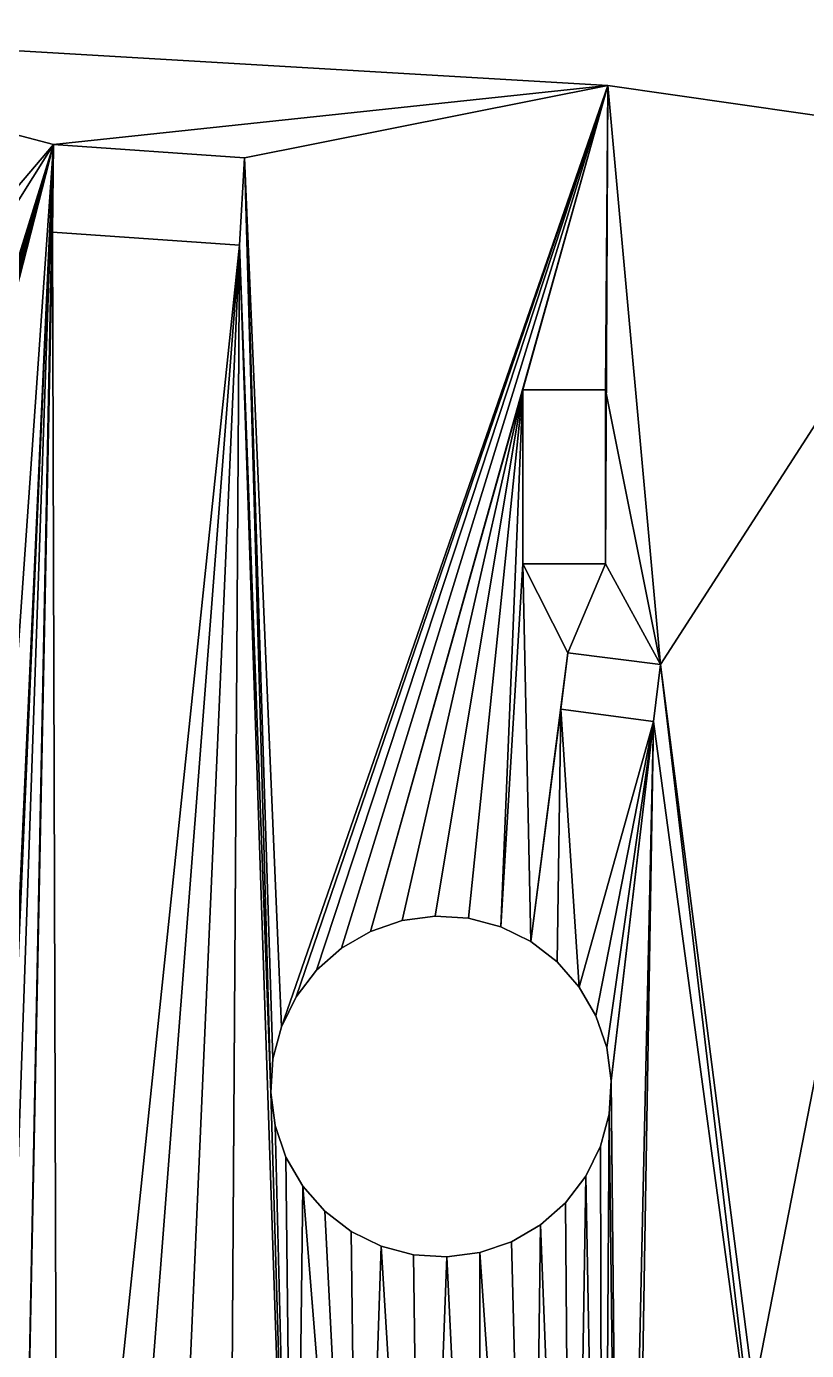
# Model space of a CAD drawing. Extents: x -74 to 237, y -40 to 259.
# Drawn here: x -17.9 to 23.7, y 188.8 to 259.4 of the extents above; entities that cross this region are included whole.
import ezdxf

# ---------------------------------------------------------------- set-up
doc = ezdxf.new("R2010")
doc.units = 0
doc.layers.get('0').update_dxf_attribs({"color": 13, "linetype": 'CONTINUOUS'})

# ---------------------------------------------------------------- blocks, each defined once
blk = doc.blocks.new('GROUP_1')
for p, q in [((33.183, 296.169, 0.013), (86.714, 293.02, 0.013)), ((33.183, 296.169, 10.013), (86.714, 293.02, 10.013)), ((86.714, 293.02, 0.013), (107.536, 290.031, 0.013)), ((86.714, 293.02, 10.013), (107.536, 290.031, 10.013)), ((86.714, 293.02, 0.013), (86.714, 293.02, 10.013)), ((57.125, 289.877, 0.013), (57.068, 285.201, 0.013)), ((57.125, 289.876, 10.013), (57.068, 285.2, 10.013)), ((57.125, 289.877, 0.013), (67.32, 289.162, 0.013)), ((57.125, 289.877, 0.013), (57.125, 289.876, 10.013)), ((57.125, 289.876, 10.013), (67.32, 289.162, 10.013)), ((67.052, 284.505, 0.013), (67.32, 289.162, 0.013)), ((67.052, 284.505, 10.013), (67.32, 289.162, 10.013)), ((67.32, 289.162, 0.013), (67.32, 289.162, 10.013)), ((57.068, 285.201, 0.013), (67.052, 284.505, 0.013)), ((57.068, 285.201, 0.013), (57.068, 285.2, 10.013)), ((57.068, 285.2, 10.013), (67.052, 284.505, 10.013)), ((67.052, 284.505, 0.013), (67.052, 284.505, 10.013)), ((86.585, 276.793, 0.013), (82.176, 276.793, 0.013)), ((82.176, 267.504, 0.013), (82.176, 276.793, 0.013)), ((82.176, 276.793, 0.013), (82.176, 276.792, 10.013)), ((82.176, 267.503, 10.013), (82.176, 276.792, 10.013)), ((86.585, 276.792, 10.013), (82.176, 276.792, 10.013)), ((86.585, 276.793, 0.013), (86.585, 267.504, 0.013)), ((86.585, 276.793, 0.013), (86.585, 276.792, 10.013)), ((86.585, 276.792, 10.013), (86.585, 267.503, 10.013)), ((82.176, 267.504, 0.013), (86.585, 267.504, 0.013)), ((82.176, 267.504, 0.013), (82.176, 267.503, 10.013)), ((82.176, 267.503, 10.013), (86.585, 267.503, 10.013)), ((86.585, 267.504, 0.013), (86.585, 267.503, 10.013)), ((84.206, 259.751, 0.013), (84.586, 262.764, 0.013)), ((84.206, 259.75, 10.013), (84.586, 262.763, 10.013)), ((89.527, 262.139, 0.013), (84.586, 262.764, 0.013)), ((84.586, 262.764, 0.013), (84.586, 262.763, 10.013)), ((89.527, 262.138, 10.013), (84.586, 262.763, 10.013)), ((89.147, 259.094, 0.013), (89.527, 262.139, 0.013)), ((89.147, 259.094, 10.013), (89.527, 262.138, 10.013)), ((89.527, 262.139, 0.013), (89.527, 262.138, 10.013)), ((89.147, 259.094, 0.013), (84.206, 259.751, 0.013)), ((84.206, 259.751, 0.013), (84.206, 259.75, 10.013)), ((89.147, 259.094, 10.013), (84.206, 259.75, 10.013)), ((89.147, 259.094, 0.013), (89.147, 259.094, 10.013)), ((77.493, 248.718, 0.013), (75.727, 248.483, 0.013)), ((77.493, 248.718, 10.013), (75.727, 248.482, 10.013)), ((79.272, 248.605, 0.013), (77.493, 248.718, 0.013)), ((79.272, 248.604, 10.013), (77.493, 248.718, 10.013)), ((77.493, 248.718, 0.013), (77.493, 248.718, 10.013)), ((80.994, 248.146, 0.013), (79.272, 248.605, 0.013)), ((79.272, 248.605, 0.013), (79.272, 248.604, 10.013)), ((80.994, 248.145, 10.013), (79.272, 248.604, 10.013)), ((74.04, 247.908, 0.013), (72.498, 247.014, 0.013)), ((74.04, 247.907, 10.013), (72.498, 247.013, 10.013)), ((75.727, 248.483, 0.013), (74.04, 247.908, 0.013)), ((75.727, 248.482, 10.013), (74.04, 247.907, 10.013)), ((74.04, 247.908, 0.013), (74.04, 247.907, 10.013)), ((75.727, 248.483, 0.013), (75.727, 248.482, 10.013)), ((82.594, 247.36, 0.013), (80.994, 248.146, 0.013)), ((80.994, 248.146, 0.013), (80.994, 248.145, 10.013)), ((82.594, 247.36, 10.013), (80.994, 248.145, 10.013)), ((84.01, 246.277, 0.013), (82.594, 247.36, 0.013)), ((84.01, 246.277, 10.013), (82.594, 247.36, 10.013)), ((82.594, 247.36, 0.013), (82.594, 247.36, 10.013)), ((72.498, 247.014, 0.013), (71.159, 245.837, 0.013)), ((72.498, 247.013, 10.013), (71.159, 245.836, 10.013)), ((72.498, 247.014, 0.013), (72.498, 247.013, 10.013)), ((71.159, 245.837, 0.013), (70.077, 244.421, 0.013)), ((71.159, 245.836, 10.013), (70.077, 244.421, 10.013)), ((71.159, 245.837, 0.013), (71.159, 245.836, 10.013)), ((85.187, 244.939, 0.013), (84.01, 246.277, 0.013)), ((85.187, 244.939, 10.013), (84.01, 246.277, 10.013)), ((84.01, 246.277, 0.013), (84.01, 246.277, 10.013)), ((70.077, 244.421, 0.013), (69.291, 242.821, 0.013)), ((70.077, 244.421, 10.013), (69.291, 242.821, 10.013)), ((70.077, 244.421, 0.013), (70.077, 244.421, 10.013)), ((86.08, 243.397, 0.013), (85.187, 244.939, 0.013)), ((86.08, 243.397, 10.013), (85.187, 244.939, 10.013)), ((85.187, 244.939, 0.013), (85.187, 244.939, 10.013)), ((86.656, 241.71, 0.013), (86.08, 243.397, 0.013)), ((86.656, 241.71, 10.013), (86.08, 243.397, 10.013)), ((86.08, 243.397, 0.013), (86.08, 243.397, 10.013)), ((69.291, 242.821, 0.013), (68.832, 241.099, 0.013)), ((69.291, 242.821, 10.013), (68.832, 241.099, 10.013)), ((69.291, 242.821, 0.013), (69.291, 242.821, 10.013)), ((86.891, 239.944, 0.013), (86.656, 241.71, 0.013)), ((86.891, 239.943, 10.013), (86.656, 241.71, 10.013)), ((86.656, 241.71, 0.013), (86.656, 241.71, 10.013)), ((68.832, 241.099, 0.013), (68.718, 239.32, 0.013)), ((68.832, 241.099, 10.013), (68.718, 239.32, 10.013)), ((68.832, 241.099, 0.013), (68.832, 241.099, 10.013)), ((86.777, 238.165, 0.013), (86.891, 239.944, 0.013)), ((86.777, 238.164, 10.013), (86.891, 239.943, 10.013)), ((86.891, 239.944, 0.013), (86.891, 239.943, 10.013)), ((68.718, 239.32, 0.013), (68.954, 237.554, 0.013)), ((68.718, 239.32, 10.013), (68.954, 237.553, 10.013)), ((68.718, 239.32, 0.013), (68.718, 239.32, 10.013)), ((86.319, 236.443, 0.013), (86.777, 238.165, 0.013)), ((86.319, 236.442, 10.013), (86.777, 238.164, 10.013)), ((86.777, 238.165, 0.013), (86.777, 238.164, 10.013)), ((68.954, 237.554, 0.013), (69.529, 235.867, 0.013)), ((68.954, 237.554, 0.013), (68.954, 237.553, 10.013)), ((68.954, 237.553, 10.013), (69.529, 235.866, 10.013)), ((85.533, 234.843, 0.013), (86.319, 236.443, 0.013)), ((85.533, 234.842, 10.013), (86.319, 236.442, 10.013)), ((86.319, 236.443, 0.013), (86.319, 236.442, 10.013)), ((69.529, 235.867, 0.013), (70.423, 234.325, 0.013)), ((69.529, 235.867, 0.013), (69.529, 235.866, 10.013)), ((69.529, 235.866, 10.013), (70.423, 234.324, 10.013)), ((84.45, 233.427, 0.013), (85.533, 234.843, 0.013)), ((84.45, 233.427, 10.013), (85.533, 234.842, 10.013)), ((85.533, 234.843, 0.013), (85.533, 234.842, 10.013)), ((70.423, 234.325, 0.013), (71.6, 232.987, 0.013)), ((70.423, 234.325, 0.013), (70.423, 234.324, 10.013)), ((70.423, 234.324, 10.013), (71.6, 232.986, 10.013)), ((83.112, 232.25, 0.013), (84.45, 233.427, 0.013)), ((83.112, 232.25, 10.013), (84.45, 233.427, 10.013)), ((84.45, 233.427, 0.013), (84.45, 233.427, 10.013)), ((71.6, 232.987, 0.013), (73.016, 231.904, 0.013)), ((71.6, 232.987, 0.013), (71.6, 232.986, 10.013)), ((71.6, 232.986, 10.013), (73.016, 231.903, 10.013)), ((73.016, 231.904, 0.013), (74.615, 231.118, 0.013)), ((73.016, 231.904, 0.013), (73.016, 231.903, 10.013)), ((73.016, 231.903, 10.013), (74.615, 231.118, 10.013)), ((81.57, 231.356, 0.013), (83.112, 232.25, 0.013)), ((81.57, 231.356, 10.013), (83.112, 232.25, 10.013)), ((83.112, 232.25, 0.013), (83.112, 232.25, 10.013)), ((74.615, 231.118, 0.013), (76.338, 230.659, 0.013)), ((74.615, 231.118, 10.013), (76.338, 230.659, 10.013)), ((74.615, 231.118, 0.013), (74.615, 231.118, 10.013)), ((79.883, 230.781, 0.013), (81.57, 231.356, 0.013)), ((79.883, 230.78, 10.013), (81.57, 231.356, 10.013)), ((81.57, 231.356, 0.013), (81.57, 231.356, 10.013)), ((76.338, 230.659, 0.013), (78.116, 230.546, 0.013)), ((76.338, 230.659, 10.013), (78.116, 230.545, 10.013)), ((76.338, 230.659, 0.013), (76.338, 230.659, 10.013)), ((78.116, 230.546, 0.013), (79.883, 230.781, 0.013)), ((78.116, 230.545, 10.013), (79.883, 230.78, 10.013)), ((78.116, 230.546, 0.013), (78.116, 230.545, 10.013)), ((79.883, 230.781, 0.013), (79.883, 230.78, 10.013))]:
    blk.add_line(p, q)
mesh = blk.add_polyface()
corners = [(4.83, 278.941, 0.013), (7.83, 270.872, 0.013), (7.78, 270.093, 0.013), (8.031, 271.627, 0.013), (11.474, 281.096, 0.013), (8.376, 272.328, 0.013), (8.85, 272.948, 0.013), (9.436, 273.464, 0.013), (10.112, 273.855, 0.013), (10.851, 274.107, 0.013), (11.625, 274.211, 0.013), (19.829, 292.507, 0.013), (12.404, 274.161, 0.013), (13.159, 273.96, 0.013), (13.86, 273.615, 0.013), (14.48, 273.141, 0.013), (14.996, 272.555, 0.013), (15.387, 271.879, 0.013), (15.639, 271.14, 0.013), (15.742, 270.366, 0.013), (1.237, 274.495, 0.013), (1.466, 265.797, 0.013), (0, 270.265, 0.013), (4.524, 261.962, 0.013), (10.576, 259.468, 0.013), (7.884, 269.319, 0.013), (8.136, 268.58, 0.013), (8.527, 267.904, 0.013), (9.043, 267.318, 0.013), (9.663, 266.844, 0.013), (10.364, 266.499, 0.013), (11.119, 266.299, 0.013), (37.805, 259.468, 0.013), (11.898, 266.249, 0.013), (12.672, 266.352, 0.013), (13.411, 266.604, 0.013), (14.087, 266.995, 0.013), (14.673, 267.511, 0.013), (15.147, 268.131, 0.013), (15.491, 268.832, 0.013), (15.692, 269.587, 0.013), (30.849, 267.286, 0.013), (30.849, 273.242, 0.013), (42.935, 267.286, 0.013), (33.183, 296.169, 0.013), (42.935, 273.242, 0.013), (57.125, 289.877, 0.013), (86.714, 293.02, 0.013), (43.279, 245.447, 0.013), (67.32, 289.162, 0.013), (68.718, 239.32, 0.013), (67.052, 284.505, 0.013)]
mesh.append_faces([[corners[k] for k in face] for face in [(20, 21, 22)]], dxfattribs={"vtx0": -1})
mesh.append_faces([[corners[k] for k in face] for face in [(1, 0, 3), (3, 4, 5), (5, 4, 6), (6, 4, 7), (7, 4, 8), (8, 4, 9), (9, 4, 10), (10, 11, 12), (12, 11, 13), (13, 11, 14), (14, 11, 15), (15, 11, 16), (16, 11, 17), (17, 11, 18), (18, 11, 19), (21, 0, 23), (23, 0, 24), (25, 0, 2), (41, 11, 42), (44, 42, 11), (42, 44, 45), (45, 46, 43), (46, 47, 49)]], dxfattribs={"vtx0": -1, "vtx1": -1})
mesh.append_faces([[corners[k] for k in face] for face in [(24, 0, 25), (32, 19, 41), (41, 19, 11), (45, 44, 46), (43, 46, 48)]], dxfattribs={"vtx0": -1, "vtx1": -1, "vtx2": -1})
mesh.append_faces([[corners[k] for k in face] for face in [(0, 1, 2), (3, 0, 4), (10, 4, 11), (21, 20, 0), (24, 25, 26), (24, 26, 27), (24, 27, 28), (24, 28, 29), (24, 29, 30), (24, 30, 31), (32, 33, 34), (32, 34, 35), (32, 35, 36), (32, 36, 37), (32, 37, 38), (32, 38, 39), (32, 39, 40), (32, 40, 19), (32, 41, 43), (46, 44, 47), (50, 51, 49)]], dxfattribs={"vtx0": -1, "vtx2": -1})
mesh = blk.add_polyface()
corners = [(67.052, 284.505, 10.013), (68.718, 239.32, 10.013), (67.32, 289.162, 10.013), (19.829, 292.506, 10.013), (30.849, 273.242, 10.013), (33.183, 296.169, 10.013), (30.849, 267.286, 10.013), (42.935, 273.242, 10.013), (57.125, 289.876, 10.013), (86.714, 293.02, 10.013), (42.935, 267.286, 10.013), (43.279, 245.447, 10.013), (4.83, 278.941, 10.013), (8.031, 271.626, 10.013), (11.474, 281.095, 10.013), (7.83, 270.872, 10.013), (7.78, 270.093, 10.013), (8.376, 272.327, 10.013), (8.85, 272.948, 10.013), (9.436, 273.463, 10.013), (10.112, 273.855, 10.013), (10.851, 274.107, 10.013), (11.625, 274.21, 10.013), (12.404, 274.16, 10.013), (13.159, 273.959, 10.013), (13.86, 273.615, 10.013), (14.48, 273.141, 10.013), (14.996, 272.554, 10.013), (15.387, 271.879, 10.013), (15.639, 271.14, 10.013), (15.742, 270.366, 10.013), (1.466, 265.797, 10.013), (1.237, 274.495, 10.013), (0, 270.265, 10.013), (4.524, 261.961, 10.013), (10.576, 259.468, 10.013), (7.884, 269.319, 10.013), (8.136, 268.58, 10.013), (8.527, 267.904, 10.013), (9.043, 267.318, 10.013), (9.663, 266.843, 10.013), (10.364, 266.499, 10.013), (11.119, 266.298, 10.013), (11.898, 266.248, 10.013), (37.805, 259.468, 10.013), (12.672, 266.351, 10.013), (13.411, 266.603, 10.013), (14.087, 266.995, 10.013), (14.673, 267.511, 10.013), (15.147, 268.131, 10.013), (15.491, 268.832, 10.013), (15.692, 269.586, 10.013)]
mesh.append_faces([[corners[k] for k in face] for face in [(31, 32, 33)]], dxfattribs={"vtx0": -1})
mesh.append_faces([[corners[k] for k in face] for face in [(0, 1, 2), (3, 4, 5), (4, 3, 6), (5, 8, 9), (12, 13, 14), (13, 12, 15), (15, 12, 16), (14, 22, 3), (32, 31, 12), (36, 35, 37), (37, 35, 38), (38, 35, 39), (39, 35, 40), (40, 35, 41), (41, 35, 42), (43, 44, 45), (45, 44, 46), (46, 44, 47), (47, 44, 48), (48, 44, 49), (49, 44, 50), (50, 44, 51), (51, 44, 30), (6, 44, 10)]], dxfattribs={"vtx0": -1, "vtx1": -1})
mesh.append_faces([[corners[k] for k in face] for face in [(5, 7, 8), (8, 10, 11), (12, 35, 36), (30, 44, 6), (30, 6, 3)]], dxfattribs={"vtx0": -1, "vtx1": -1, "vtx2": -1})
mesh.append_faces([[corners[k] for k in face] for face in [(5, 4, 7), (8, 7, 10), (9, 8, 2), (14, 13, 17), (14, 17, 18), (14, 18, 19), (14, 19, 20), (14, 20, 21), (14, 21, 22), (3, 22, 23), (3, 23, 24), (3, 24, 25), (3, 25, 26), (3, 26, 27), (3, 27, 28), (3, 28, 29), (3, 29, 30), (12, 31, 34), (12, 34, 35), (12, 36, 16)]], dxfattribs={"vtx0": -1, "vtx2": -1})
mesh = blk.add_polyface()
corners = [(33.183, 296.169, 10.013), (86.714, 293.02, 0.013), (33.183, 296.169, 0.013), (86.714, 293.02, 10.013)]
mesh.append_faces([[corners[k] for k in face] for face in [(0, 1, 2), (1, 0, 3)]], dxfattribs={"vtx0": -1})
mesh = blk.add_polyface()
corners = [(95.046, 215.535, 0.013), (89.147, 259.094, 0.013), (89.527, 262.139, 0.013), (94.501, 223.348, 0.013), (127.882, 244.591, 0.013), (127.717, 213.365, 0.013), (127.882, 280.437, 0.013), (127.894, 268.506, 0.013), (135.559, 244.611, 0.013), (135.571, 268.537, 0.013), (135.571, 232.692, 0.013), (135.636, 280.436, 0.013), (80.994, 248.146, 0.013), (82.176, 267.504, 0.013), (82.594, 247.36, 0.013), (82.176, 276.793, 0.013), (84.586, 262.764, 0.013), (86.585, 267.504, 0.013), (84.206, 259.751, 0.013), (84.01, 246.277, 0.013), (86.714, 293.02, 0.013), (107.536, 290.031, 0.013), (98.828, 223.595, 0.013), (99.2, 215.726, 0.013), (106.744, 262.97, 0.013), (115.318, 263.032, 0.013), (139.801, 290.069, 0.013), (115.318, 248.869, 0.013), (139.498, 247.567, 0.013), (143.464, 248.39, 0.013), (155.348, 280.137, 0.013), (144.851, 240.774, 0.013), (67.32, 289.162, 0.013), (69.291, 242.821, 0.013), (70.077, 244.421, 0.013), (71.159, 245.837, 0.013), (72.498, 247.014, 0.013), (74.04, 247.908, 0.013), (75.727, 248.483, 0.013), (77.493, 248.718, 0.013), (79.272, 248.605, 0.013), (86.585, 276.793, 0.013), (85.187, 244.939, 0.013), (86.08, 243.397, 0.013), (86.656, 241.71, 0.013), (86.891, 239.944, 0.013), (141.013, 240.076, 0.013), (140.418, 223.075, 0.013), (155.348, 231.791, 0.013), (170.895, 290.069, 0.013)]
mesh.append_faces([[corners[k] for k in face] for face in [(0, 2, 3), (7, 4, 6), (4, 7, 8), (8, 9, 10), (12, 13, 14), (13, 12, 15), (14, 18, 19), (16, 17, 2), (3, 21, 22), (22, 21, 23), (24, 21, 25), (25, 6, 27), (6, 26, 11), (28, 26, 29), (29, 30, 31), (33, 20, 34), (34, 20, 35), (35, 20, 36), (36, 20, 37), (37, 15, 38), (38, 15, 39), (39, 15, 40), (40, 15, 12), (15, 20, 41), (41, 20, 17), (42, 1, 43), (43, 1, 44), (44, 1, 45), (46, 47, 28)]], dxfattribs={"vtx0": -1, "vtx1": -1})
mesh.append_faces([[corners[k] for k in face] for face in [(4, 5, 6), (14, 13, 16), (2, 17, 20), (2, 21, 3), (23, 21, 24), (25, 21, 6), (32, 20, 33), (37, 20, 15), (48, 31, 30)]], dxfattribs={"vtx0": -1, "vtx1": -1, "vtx2": -1})
mesh.append_faces([[corners[k] for k in face] for face in [(0, 1, 2), (8, 7, 9), (10, 9, 11), (16, 13, 17), (14, 16, 18), (2, 20, 21), (6, 21, 26), (29, 26, 30), (18, 42, 19), (42, 18, 1), (48, 46, 31), (48, 30, 49)]], dxfattribs={"vtx0": -1, "vtx2": -1})
mesh = blk.add_polyface()
corners = [(140.418, 223.074, 10.013), (141.013, 240.076, 10.013), (139.498, 247.566, 10.013), (155.348, 231.79, 10.013), (144.851, 240.773, 10.013), (85.187, 244.939, 10.013), (84.206, 259.75, 10.013), (84.01, 246.277, 10.013), (89.147, 259.094, 10.013), (86.08, 243.397, 10.013), (86.656, 241.71, 10.013), (86.891, 239.943, 10.013), (86.714, 293.02, 10.013), (67.32, 289.162, 10.013), (69.291, 242.821, 10.013), (70.077, 244.421, 10.013), (71.159, 245.836, 10.013), (72.498, 247.013, 10.013), (74.04, 247.907, 10.013), (82.176, 276.792, 10.013), (75.727, 248.482, 10.013), (77.493, 248.718, 10.013), (79.272, 248.604, 10.013), (80.994, 248.145, 10.013), (82.176, 267.503, 10.013), (86.585, 276.792, 10.013), (95.046, 215.534, 10.013), (89.527, 262.138, 10.013), (94.501, 223.347, 10.013), (127.882, 244.59, 10.013), (127.894, 268.506, 10.013), (127.882, 280.436, 10.013), (135.559, 244.611, 10.013), (135.571, 268.537, 10.013), (135.571, 232.691, 10.013), (82.594, 247.36, 10.013), (84.586, 262.763, 10.013), (86.585, 267.503, 10.013), (107.536, 290.031, 10.013), (98.828, 223.594, 10.013), (99.2, 215.725, 10.013), (106.744, 262.969, 10.013), (115.318, 263.032, 10.013), (139.801, 290.068, 10.013), (117.837, 147.537, 10.013), (127.717, 213.364, 10.013), (135.636, 280.435, 10.013), (143.464, 248.39, 10.013), (155.348, 280.137, 10.013), (170.278, 223.074, 10.013)]
mesh.append_faces([[corners[k] for k in face] for face in [(1, 3, 4), (5, 6, 7), (6, 5, 8), (19, 23, 24), (8, 26, 27), (30, 32, 33), (35, 24, 23), (24, 36, 37), (36, 35, 6), (37, 27, 25), (12, 27, 38), (38, 31, 43), (43, 47, 48)]], dxfattribs={"vtx0": -1, "vtx1": -1})
mesh.append_faces([[corners[k] for k in face] for face in [(12, 13, 14), (12, 18, 19), (24, 35, 36), (25, 27, 12), (38, 27, 28), (38, 40, 41), (38, 42, 31), (31, 42, 44), (31, 45, 29), (48, 4, 3)]], dxfattribs={"vtx0": -1, "vtx1": -1, "vtx2": -1})
mesh.append_faces([[corners[k] for k in face] for face in [(0, 1, 2), (1, 0, 3), (8, 5, 9), (8, 9, 10), (8, 10, 11), (12, 14, 15), (12, 15, 16), (12, 16, 17), (12, 17, 18), (19, 18, 20), (19, 20, 21), (19, 21, 22), (19, 22, 23), (12, 19, 25), (27, 26, 28), (29, 30, 31), (30, 29, 32), (33, 32, 34), (6, 35, 7), (37, 36, 27), (38, 28, 39), (38, 39, 40), (38, 41, 42), (43, 31, 46), (43, 2, 47), (48, 47, 4), (48, 3, 49)]], dxfattribs={"vtx0": -1, "vtx2": -1})
mesh = blk.add_polyface()
corners = [(86.714, 293.02, 10.013), (107.536, 290.031, 0.013), (86.714, 293.02, 0.013), (107.536, 290.031, 10.013)]
mesh.append_faces([[corners[k] for k in face] for face in [(0, 1, 2), (1, 0, 3)]], dxfattribs={"vtx0": -1})
mesh = blk.add_polyface()
corners = [(37.805, 198.628, 0.013), (1.157, 147.566, 0.013), (1.157, 198.628, 0.013), (12.103, 159.197, 0), (24.033, 159.209), (24.053, 151.532), (10.576, 259.468, 0.013), (11.119, 266.299, 0.013), (37.805, 259.468, 0.013), (11.898, 266.249, 0.013), (42.935, 267.286, 0.013), (42.326, 244.054, 0.013), (42.448, 244.634, 0.013), (42.783, 245.123, 0.013), (43.279, 245.447, 0.013), (47.979, 151.52, 0), (42.436, 243.467, 0.013), (42.761, 242.976, 0.013), (43.251, 242.647, 0.013), (43.832, 242.535, 0.013), (44.416, 242.651, 0.013), (44.913, 242.979, 0.013), (45.247, 243.465, 0.013), (45.369, 244.038, 0.013), (47.949, 159.197, 0), (53.483, 172.341, 0.009), (52.467, 175.688, 0.009), (52.124, 179.169, 0.009), (57.125, 289.877, 0.013), (43.863, 245.557, 0.013), (44.444, 245.436, 0.013), (44.934, 245.101, 0.013), (45.259, 244.611, 0.013), (52.467, 182.65, 0.009), (53.483, 185.998, 0.009), (55.131, 189.082, 0.009), (57.068, 285.201, 0.013), (67.32, 289.162, 0.013), (69.291, 242.821, 0.013), (68.832, 241.099, 0.013), (68.718, 239.32, 0.013), (57.35, 191.786, 0.009), (67.052, 284.505, 0.013), (60.054, 194.005, 0.009), (63.139, 195.654, 0.009), (66.486, 196.67, 0.009), (69.967, 197.012, 0.009), (68.954, 237.554, 0.013), (69.529, 235.867, 0.013), (70.423, 234.325, 0.013), (73.448, 196.67, 0.009), (71.6, 232.987, 0.013), (73.016, 231.904, 0.013), (74.615, 231.118, 0.013)]
mesh.append_faces([[corners[k] for k in face] for face in [(0, 1, 2)]], dxfattribs={"vtx0": -1})
mesh.append_faces([[corners[k] for k in face] for face in [(3, 0, 4), (4, 0, 5), (6, 7, 8), (8, 10, 0), (11, 10, 12), (12, 10, 13), (13, 10, 14), (15, 23, 24), (25, 24, 26), (26, 24, 27), (14, 28, 29), (29, 28, 30), (30, 28, 31), (31, 28, 32), (32, 28, 23), (27, 28, 33), (33, 28, 34), (34, 28, 35), (41, 42, 43), (43, 42, 44), (44, 42, 45), (45, 42, 46), (46, 49, 50)]], dxfattribs={"vtx0": -1, "vtx1": -1})
mesh.append_faces([[corners[k] for k in face] for face in [(0, 10, 11), (15, 0, 11), (23, 28, 24), (24, 28, 27), (46, 42, 40)]], dxfattribs={"vtx0": -1, "vtx1": -1, "vtx2": -1})
mesh.append_faces([[corners[k] for k in face] for face in [(8, 7, 9), (15, 11, 16), (15, 16, 17), (15, 17, 18), (15, 18, 19), (15, 19, 20), (15, 20, 21), (15, 21, 22), (15, 22, 23), (35, 28, 36), (37, 38, 39), (37, 39, 40), (36, 41, 35), (41, 36, 42), (46, 40, 47), (46, 47, 48), (46, 48, 49), (50, 49, 51), (50, 51, 52), (50, 52, 53)]], dxfattribs={"vtx0": -1, "vtx2": -1})
mesh = blk.add_polyface()
corners = [(47.949, 159.196, 10), (52.467, 175.688, 10.009), (52.124, 179.169, 10.009), (53.483, 172.341, 10.009), (57.35, 191.786, 10.009), (57.068, 285.2, 10.013), (55.131, 189.082, 10.009), (67.052, 284.505, 10.013), (60.054, 194.005, 10.009), (63.139, 195.654, 10.009), (66.486, 196.669, 10.009), (69.967, 197.012, 10.009), (68.718, 239.32, 10.013), (68.954, 237.553, 10.013), (69.529, 235.866, 10.013), (70.423, 234.324, 10.013), (73.448, 196.669, 10.009), (71.6, 232.986, 10.013), (73.016, 231.903, 10.013), (74.615, 231.118, 10.013), (57.125, 289.876, 10.013), (43.279, 245.447, 10.013), (43.863, 245.556, 10.013), (44.444, 245.435, 10.013), (44.934, 245.101, 10.013), (45.259, 244.611, 10.013), (45.369, 244.038, 10.013), (52.467, 182.65, 10.009), (53.483, 185.997, 10.009), (69.291, 242.821, 10.013), (67.32, 289.162, 10.013), (68.832, 241.099, 10.013), (37.805, 198.628, 10.013), (47.979, 151.519, 10), (42.326, 244.053, 10.013), (42.436, 243.467, 10.013), (42.761, 242.975, 10.013), (43.251, 242.646, 10.013), (43.832, 242.534, 10.013), (44.416, 242.651, 10.013), (44.913, 242.979, 10.013), (45.247, 243.464, 10.013), (11.119, 266.298, 10.013), (10.576, 259.468, 10.013), (37.805, 259.468, 10.013), (11.898, 266.248, 10.013), (42.935, 267.286, 10.013), (42.448, 244.633, 10.013), (42.783, 245.123, 10.013), (1.157, 198.628, 10.013), (12.103, 159.196, 10), (24.033, 159.208, 10), (24.053, 151.531, 10)]
mesh.append_faces([[corners[k] for k in face] for face in [(1, 0, 3), (4, 5, 6), (5, 4, 7), (12, 11, 13), (13, 11, 14), (14, 11, 15), (15, 16, 17), (17, 16, 18), (18, 16, 19), (20, 6, 5), (29, 30, 31), (31, 30, 12), (34, 33, 35), (35, 33, 36), (36, 33, 37), (37, 33, 38), (38, 33, 39), (39, 33, 40), (40, 33, 41), (41, 33, 26), (42, 44, 45), (49, 50, 32)]], dxfattribs={"vtx0": -1, "vtx1": -1})
mesh.append_faces([[corners[k] for k in face] for face in [(7, 11, 12), (20, 26, 0), (20, 0, 2), (32, 33, 34), (46, 32, 34)]], dxfattribs={"vtx0": -1, "vtx1": -1, "vtx2": -1})
mesh.append_faces([[corners[k] for k in face] for face in [(0, 1, 2), (7, 4, 8), (7, 8, 9), (7, 9, 10), (7, 10, 11), (15, 11, 16), (20, 21, 22), (20, 22, 23), (20, 23, 24), (20, 24, 25), (20, 25, 26), (20, 2, 27), (20, 27, 28), (20, 28, 6), (26, 33, 0), (42, 43, 44), (46, 44, 32), (46, 34, 47), (46, 47, 48), (46, 48, 21), (32, 50, 51), (32, 51, 52)]], dxfattribs={"vtx0": -1, "vtx2": -1})
mesh = blk.add_polyface()
corners = [(57.068, 285.201, 0.013), (57.125, 289.876, 10.013), (57.068, 285.2, 10.013), (57.125, 289.877, 0.013)]
mesh.append_faces([[corners[k] for k in face] for face in [(0, 1, 2), (1, 0, 3)]], dxfattribs={"vtx0": -1})
mesh = blk.add_polyface()
corners = [(67.32, 289.162, 10.013), (57.125, 289.877, 0.013), (67.32, 289.162, 0.013), (57.125, 289.876, 10.013)]
mesh.append_faces([[corners[k] for k in face] for face in [(0, 1, 2), (1, 0, 3)]], dxfattribs={"vtx0": -1})
mesh = blk.add_polyface()
corners = [(115.318, 248.869, 0.013), (111.743, 141.236, 0.013), (109.101, 248.922, 0.013), (114.054, 148.707, 0.013), (117.837, 147.537, 0.013), (95.046, 215.535, 0.013), (87.81, 179.17, 0.009), (89.147, 259.094, 0.013), (114.584, 103.639, 0), (99.2, 215.726, 0.013), (106.744, 262.97, 0.013), (127.705, 201.435, 0.013), (127.717, 177.519, 0.013), (127.705, 165.589, 0.013), (135.381, 201.415, 0.013), (135.393, 177.489, 0.013), (135.393, 213.334, 0.013), (127.717, 213.365, 0.013), (127.894, 232.661, 0.013), (127.882, 244.591, 0.013), (135.571, 232.692, 0.013), (137.543, 115.982, 0.013), (135.636, 280.436, 0.013), (139.498, 247.567, 0.013), (140.836, 205.949, 0.013), (139.32, 198.459, 0.013), (140.418, 223.075, 0.013), (155.348, 214.442, 0.013), (144.673, 205.252, 0.013), (127.882, 280.437, 0.013), (139.801, 290.069, 0.013), (86.891, 239.944, 0.013), (87.467, 182.65, 0.009), (73.448, 196.67, 0.009), (74.615, 231.118, 0.013), (76.795, 195.654, 0.009), (76.338, 230.659, 0.013), (78.116, 230.546, 0.013), (79.88, 194.005, 0.009), (79.883, 230.781, 0.013), (82.584, 191.786, 0.009), (81.57, 231.356, 0.013), (83.112, 232.25, 0.013), (84.803, 189.082, 0.009), (84.45, 233.427, 0.013), (85.533, 234.843, 0.013), (86.452, 185.998, 0.009), (86.319, 236.443, 0.013), (86.777, 238.165, 0.013), (141.013, 240.076, 0.013), (155.348, 231.791, 0.013), (173.153, 115.982, 0.013), (143.286, 197.635, 0.013)]
mesh.append_faces([[corners[k] for k in face] for face in [(0, 1, 2), (1, 0, 3), (3, 0, 4), (12, 14, 15), (17, 18, 16), (18, 17, 19), (24, 27, 28), (32, 7, 6), (33, 34, 35), (35, 37, 38), (38, 39, 40), (40, 42, 43), (43, 45, 46), (46, 48, 32), (26, 49, 50)]], dxfattribs={"vtx0": -1, "vtx1": -1})
mesh.append_faces([[corners[k] for k in face] for face in [(5, 6, 7), (1, 9, 10), (21, 15, 16), (21, 16, 20), (21, 20, 22), (24, 23, 26), (0, 29, 4), (4, 29, 17), (4, 11, 13), (22, 30, 21), (21, 30, 23), (21, 23, 25), (31, 7, 32), (51, 28, 27)]], dxfattribs={"vtx0": -1, "vtx1": -1, "vtx2": -1})
mesh.append_faces([[corners[k] for k in face] for face in [(8, 5, 9), (1, 10, 2), (11, 12, 13), (12, 11, 14), (15, 14, 16), (16, 18, 20), (23, 24, 25), (24, 26, 27), (4, 17, 11), (35, 34, 36), (35, 36, 37), (38, 37, 39), (40, 39, 41), (40, 41, 42), (43, 42, 44), (43, 44, 45), (46, 45, 47), (46, 47, 48), (32, 48, 31), (51, 25, 52), (51, 52, 28)]], dxfattribs={"vtx0": -1, "vtx2": -1})
mesh = blk.add_polyface()
corners = [(140.836, 205.949, 10.013), (139.498, 247.566, 10.013), (139.32, 198.458, 10.013), (140.418, 223.074, 10.013), (155.348, 214.441, 10.013), (144.673, 205.252, 10.013), (74.615, 231.118, 10.013), (73.448, 196.669, 10.009), (76.795, 195.654, 10.009), (76.338, 230.659, 10.013), (78.116, 230.545, 10.013), (79.88, 194.005, 10.009), (79.883, 230.78, 10.013), (82.584, 191.786, 10.009), (81.57, 231.356, 10.013), (83.112, 232.25, 10.013), (84.803, 189.082, 10.009), (84.45, 233.427, 10.013), (85.533, 234.842, 10.013), (86.452, 185.997, 10.009), (86.319, 236.442, 10.013), (86.777, 238.164, 10.013), (87.467, 182.65, 10.009), (86.891, 239.943, 10.013), (89.147, 259.094, 10.013), (87.81, 179.169, 10.009), (111.743, 141.236, 10.013), (115.318, 248.869, 10.013), (109.101, 248.921, 10.013), (114.054, 148.707, 10.013), (117.837, 147.537, 10.013), (115.318, 263.032, 10.013), (95.046, 215.534, 10.013), (114.584, 103.639, 10), (99.2, 215.725, 10.013), (106.744, 262.969, 10.013), (135.393, 177.488, 10.013), (137.543, 115.982, 10.013), (135.393, 213.334, 10.013), (135.571, 232.691, 10.013), (135.571, 268.537, 10.013), (135.636, 280.435, 10.013), (127.717, 213.364, 10.013), (127.894, 232.66, 10.013), (127.882, 244.59, 10.013), (127.717, 177.519, 10.013), (127.705, 201.434, 10.013), (127.705, 165.589, 10.013), (135.381, 201.414, 10.013), (173.153, 115.982, 10.013), (143.286, 197.635, 10.013), (127.882, 280.436, 10.013), (139.801, 290.068, 10.013)]
mesh.append_faces([[corners[k] for k in face] for face in [(0, 1, 2), (3, 0, 4), (6, 8, 9), (9, 8, 10), (10, 11, 12), (12, 13, 14), (14, 13, 15), (15, 16, 17), (17, 16, 18), (18, 19, 20), (20, 19, 21), (21, 22, 23), (27, 30, 31), (32, 33, 34), (35, 26, 28), (40, 37, 41), (43, 38, 39), (45, 46, 47), (46, 45, 48), (48, 36, 38), (2, 49, 50), (50, 49, 5), (42, 30, 46)]], dxfattribs={"vtx0": -1, "vtx1": -1})
mesh.append_faces([[corners[k] for k in face] for face in [(1, 0, 3), (24, 23, 22), (25, 32, 24), (34, 26, 35), (36, 37, 38), (38, 37, 39), (39, 37, 40), (5, 49, 4), (51, 30, 42), (46, 30, 47), (52, 41, 37), (52, 37, 1), (1, 37, 2)]], dxfattribs={"vtx0": -1, "vtx1": -1, "vtx2": -1})
mesh.append_faces([[corners[k] for k in face] for face in [(4, 0, 5), (6, 7, 8), (10, 8, 11), (12, 11, 13), (15, 13, 16), (18, 16, 19), (21, 19, 22), (24, 22, 25), (26, 27, 28), (27, 26, 29), (27, 29, 30), (42, 43, 44), (43, 42, 38), (48, 45, 36)]], dxfattribs={"vtx0": -1, "vtx2": -1})
mesh = blk.add_polyface()
corners = [(67.32, 289.162, 10.013), (67.052, 284.505, 0.013), (67.052, 284.505, 10.013), (67.32, 289.162, 0.013)]
mesh.append_faces([[corners[k] for k in face] for face in [(0, 1, 2), (1, 0, 3)]], dxfattribs={"vtx0": -1})
mesh = blk.add_polyface()
corners = [(57.068, 285.2, 10.013), (67.052, 284.505, 0.013), (57.068, 285.201, 0.013), (67.052, 284.505, 10.013)]
mesh.append_faces([[corners[k] for k in face] for face in [(0, 1, 2), (1, 0, 3)]], dxfattribs={"vtx0": -1})
mesh = blk.add_polyface()
corners = [(82.176, 267.504, 0.013), (82.176, 276.792, 10.013), (82.176, 267.503, 10.013), (82.176, 276.793, 0.013)]
mesh.append_faces([[corners[k] for k in face] for face in [(0, 1, 2), (1, 0, 3)]], dxfattribs={"vtx0": -1})
mesh = blk.add_polyface()
corners = [(86.585, 276.792, 10.013), (82.176, 276.793, 0.013), (86.585, 276.793, 0.013), (82.176, 276.792, 10.013)]
mesh.append_faces([[corners[k] for k in face] for face in [(0, 1, 2), (1, 0, 3)]], dxfattribs={"vtx0": -1})
mesh = blk.add_polyface()
corners = [(86.585, 276.792, 10.013), (86.585, 267.504, 0.013), (86.585, 267.503, 10.013), (86.585, 276.793, 0.013)]
mesh.append_faces([[corners[k] for k in face] for face in [(0, 1, 2), (1, 0, 3)]], dxfattribs={"vtx0": -1})
mesh = blk.add_polyface()
corners = [(82.176, 267.503, 10.013), (86.585, 267.504, 0.013), (82.176, 267.504, 0.013), (86.585, 267.503, 10.013)]
mesh.append_faces([[corners[k] for k in face] for face in [(0, 1, 2), (1, 0, 3)]], dxfattribs={"vtx0": -1})
mesh = blk.add_polyface()
corners = [(84.206, 259.751, 0.013), (84.586, 262.763, 10.013), (84.206, 259.75, 10.013), (84.586, 262.764, 0.013)]
mesh.append_faces([[corners[k] for k in face] for face in [(0, 1, 2), (1, 0, 3)]], dxfattribs={"vtx0": -1})
mesh = blk.add_polyface()
corners = [(89.527, 262.138, 10.013), (84.586, 262.764, 0.013), (89.527, 262.139, 0.013), (84.586, 262.763, 10.013)]
mesh.append_faces([[corners[k] for k in face] for face in [(0, 1, 2), (1, 0, 3)]], dxfattribs={"vtx0": -1})
mesh = blk.add_polyface()
corners = [(89.527, 262.138, 10.013), (89.147, 259.094, 0.013), (89.147, 259.094, 10.013), (89.527, 262.139, 0.013)]
mesh.append_faces([[corners[k] for k in face] for face in [(0, 1, 2), (1, 0, 3)]], dxfattribs={"vtx0": -1})
mesh = blk.add_polyface()
corners = [(84.206, 259.75, 10.013), (89.147, 259.094, 0.013), (84.206, 259.751, 0.013), (89.147, 259.094, 10.013)]
mesh.append_faces([[corners[k] for k in face] for face in [(0, 1, 2), (1, 0, 3)]], dxfattribs={"vtx0": -1})
mesh = blk.add_polyface()
corners = [(77.493, 248.718, 10.013), (75.727, 248.483, 0.013), (77.493, 248.718, 0.013), (75.727, 248.482, 10.013)]
mesh.append_faces([[corners[k] for k in face] for face in [(0, 1, 2), (1, 0, 3)]], dxfattribs={"vtx0": -1})
mesh = blk.add_polyface()
corners = [(79.272, 248.604, 10.013), (77.493, 248.718, 0.013), (79.272, 248.605, 0.013), (77.493, 248.718, 10.013)]
mesh.append_faces([[corners[k] for k in face] for face in [(0, 1, 2), (1, 0, 3)]], dxfattribs={"vtx0": -1})
mesh = blk.add_polyface()
corners = [(80.994, 248.145, 10.013), (79.272, 248.605, 0.013), (80.994, 248.146, 0.013), (79.272, 248.604, 10.013)]
mesh.append_faces([[corners[k] for k in face] for face in [(0, 1, 2), (1, 0, 3)]], dxfattribs={"vtx0": -1})
mesh = blk.add_polyface()
corners = [(74.04, 247.907, 10.013), (72.498, 247.014, 0.013), (74.04, 247.908, 0.013), (72.498, 247.013, 10.013)]
mesh.append_faces([[corners[k] for k in face] for face in [(0, 1, 2), (1, 0, 3)]], dxfattribs={"vtx0": -1})
mesh = blk.add_polyface()
corners = [(75.727, 248.482, 10.013), (74.04, 247.908, 0.013), (75.727, 248.483, 0.013), (74.04, 247.907, 10.013)]
mesh.append_faces([[corners[k] for k in face] for face in [(0, 1, 2), (1, 0, 3)]], dxfattribs={"vtx0": -1})
mesh = blk.add_polyface()
corners = [(82.594, 247.36, 10.013), (80.994, 248.146, 0.013), (82.594, 247.36, 0.013), (80.994, 248.145, 10.013)]
mesh.append_faces([[corners[k] for k in face] for face in [(0, 1, 2), (1, 0, 3)]], dxfattribs={"vtx0": -1})
mesh = blk.add_polyface()
corners = [(84.01, 246.277, 10.013), (82.594, 247.36, 0.013), (84.01, 246.277, 0.013), (82.594, 247.36, 10.013)]
mesh.append_faces([[corners[k] for k in face] for face in [(0, 1, 2), (1, 0, 3)]], dxfattribs={"vtx0": -1})
mesh = blk.add_polyface()
corners = [(72.498, 247.013, 10.013), (71.159, 245.837, 0.013), (72.498, 247.014, 0.013), (71.159, 245.836, 10.013)]
mesh.append_faces([[corners[k] for k in face] for face in [(0, 1, 2), (1, 0, 3)]], dxfattribs={"vtx0": -1})
mesh = blk.add_polyface()
corners = [(70.077, 244.421, 0.013), (71.159, 245.836, 10.013), (70.077, 244.421, 10.013), (71.159, 245.837, 0.013)]
mesh.append_faces([[corners[k] for k in face] for face in [(0, 1, 2), (1, 0, 3)]], dxfattribs={"vtx0": -1})
mesh = blk.add_polyface()
corners = [(84.01, 246.277, 10.013), (85.187, 244.939, 0.013), (85.187, 244.939, 10.013), (84.01, 246.277, 0.013)]
mesh.append_faces([[corners[k] for k in face] for face in [(0, 1, 2), (1, 0, 3)]], dxfattribs={"vtx0": -1})
mesh = blk.add_polyface()
corners = [(69.291, 242.821, 0.013), (70.077, 244.421, 10.013), (69.291, 242.821, 10.013), (70.077, 244.421, 0.013)]
mesh.append_faces([[corners[k] for k in face] for face in [(0, 1, 2), (1, 0, 3)]], dxfattribs={"vtx0": -1})
mesh = blk.add_polyface()
corners = [(85.187, 244.939, 10.013), (86.08, 243.397, 0.013), (86.08, 243.397, 10.013), (85.187, 244.939, 0.013)]
mesh.append_faces([[corners[k] for k in face] for face in [(0, 1, 2), (1, 0, 3)]], dxfattribs={"vtx0": -1})
mesh = blk.add_polyface()
corners = [(86.08, 243.397, 10.013), (86.656, 241.71, 0.013), (86.656, 241.71, 10.013), (86.08, 243.397, 0.013)]
mesh.append_faces([[corners[k] for k in face] for face in [(0, 1, 2), (1, 0, 3)]], dxfattribs={"vtx0": -1})
mesh = blk.add_polyface()
corners = [(68.832, 241.099, 0.013), (69.291, 242.821, 10.013), (68.832, 241.099, 10.013), (69.291, 242.821, 0.013)]
mesh.append_faces([[corners[k] for k in face] for face in [(0, 1, 2), (1, 0, 3)]], dxfattribs={"vtx0": -1})
mesh = blk.add_polyface()
corners = [(86.656, 241.71, 10.013), (86.891, 239.944, 0.013), (86.891, 239.943, 10.013), (86.656, 241.71, 0.013)]
mesh.append_faces([[corners[k] for k in face] for face in [(0, 1, 2), (1, 0, 3)]], dxfattribs={"vtx0": -1})
mesh = blk.add_polyface()
corners = [(68.718, 239.32, 0.013), (68.832, 241.099, 10.013), (68.718, 239.32, 10.013), (68.832, 241.099, 0.013)]
mesh.append_faces([[corners[k] for k in face] for face in [(0, 1, 2), (1, 0, 3)]], dxfattribs={"vtx0": -1})
mesh = blk.add_polyface()
corners = [(86.891, 239.943, 10.013), (86.777, 238.165, 0.013), (86.777, 238.164, 10.013), (86.891, 239.944, 0.013)]
mesh.append_faces([[corners[k] for k in face] for face in [(0, 1, 2), (1, 0, 3)]], dxfattribs={"vtx0": -1})
mesh = blk.add_polyface()
corners = [(68.954, 237.554, 0.013), (68.718, 239.32, 10.013), (68.954, 237.553, 10.013), (68.718, 239.32, 0.013)]
mesh.append_faces([[corners[k] for k in face] for face in [(0, 1, 2), (1, 0, 3)]], dxfattribs={"vtx0": -1})
mesh = blk.add_polyface()
corners = [(86.777, 238.164, 10.013), (86.319, 236.443, 0.013), (86.319, 236.442, 10.013), (86.777, 238.165, 0.013)]
mesh.append_faces([[corners[k] for k in face] for face in [(0, 1, 2), (1, 0, 3)]], dxfattribs={"vtx0": -1})
mesh = blk.add_polyface()
corners = [(69.529, 235.867, 0.013), (68.954, 237.553, 10.013), (69.529, 235.866, 10.013), (68.954, 237.554, 0.013)]
mesh.append_faces([[corners[k] for k in face] for face in [(0, 1, 2), (1, 0, 3)]], dxfattribs={"vtx0": -1})
mesh = blk.add_polyface()
corners = [(86.319, 236.442, 10.013), (85.533, 234.843, 0.013), (85.533, 234.842, 10.013), (86.319, 236.443, 0.013)]
mesh.append_faces([[corners[k] for k in face] for face in [(0, 1, 2), (1, 0, 3)]], dxfattribs={"vtx0": -1})
mesh = blk.add_polyface()
corners = [(70.423, 234.325, 0.013), (69.529, 235.866, 10.013), (70.423, 234.324, 10.013), (69.529, 235.867, 0.013)]
mesh.append_faces([[corners[k] for k in face] for face in [(0, 1, 2), (1, 0, 3)]], dxfattribs={"vtx0": -1})
mesh = blk.add_polyface()
corners = [(85.533, 234.842, 10.013), (84.45, 233.427, 0.013), (84.45, 233.427, 10.013), (85.533, 234.843, 0.013)]
mesh.append_faces([[corners[k] for k in face] for face in [(0, 1, 2), (1, 0, 3)]], dxfattribs={"vtx0": -1})
mesh = blk.add_polyface()
corners = [(71.6, 232.987, 0.013), (70.423, 234.324, 10.013), (71.6, 232.986, 10.013), (70.423, 234.325, 0.013)]
mesh.append_faces([[corners[k] for k in face] for face in [(0, 1, 2), (1, 0, 3)]], dxfattribs={"vtx0": -1})
mesh = blk.add_polyface()
corners = [(83.112, 232.25, 10.013), (84.45, 233.427, 0.013), (83.112, 232.25, 0.013), (84.45, 233.427, 10.013)]
mesh.append_faces([[corners[k] for k in face] for face in [(0, 1, 2), (1, 0, 3)]], dxfattribs={"vtx0": -1})
mesh = blk.add_polyface()
corners = [(71.6, 232.986, 10.013), (73.016, 231.904, 0.013), (71.6, 232.987, 0.013), (73.016, 231.903, 10.013)]
mesh.append_faces([[corners[k] for k in face] for face in [(0, 1, 2), (1, 0, 3)]], dxfattribs={"vtx0": -1})
mesh = blk.add_polyface()
corners = [(73.016, 231.903, 10.013), (74.615, 231.118, 0.013), (73.016, 231.904, 0.013), (74.615, 231.118, 10.013)]
mesh.append_faces([[corners[k] for k in face] for face in [(0, 1, 2), (1, 0, 3)]], dxfattribs={"vtx0": -1})
mesh = blk.add_polyface()
corners = [(81.57, 231.356, 10.013), (83.112, 232.25, 0.013), (81.57, 231.356, 0.013), (83.112, 232.25, 10.013)]
mesh.append_faces([[corners[k] for k in face] for face in [(0, 1, 2), (1, 0, 3)]], dxfattribs={"vtx0": -1})
mesh = blk.add_polyface()
corners = [(74.615, 231.118, 10.013), (76.338, 230.659, 0.013), (74.615, 231.118, 0.013), (76.338, 230.659, 10.013)]
mesh.append_faces([[corners[k] for k in face] for face in [(0, 1, 2), (1, 0, 3)]], dxfattribs={"vtx0": -1})
mesh = blk.add_polyface()
corners = [(79.883, 230.78, 10.013), (81.57, 231.356, 0.013), (79.883, 230.781, 0.013), (81.57, 231.356, 10.013)]
mesh.append_faces([[corners[k] for k in face] for face in [(0, 1, 2), (1, 0, 3)]], dxfattribs={"vtx0": -1})
mesh = blk.add_polyface()
corners = [(76.338, 230.659, 10.013), (78.116, 230.546, 0.013), (76.338, 230.659, 0.013), (78.116, 230.545, 10.013)]
mesh.append_faces([[corners[k] for k in face] for face in [(0, 1, 2), (1, 0, 3)]], dxfattribs={"vtx0": -1})
mesh = blk.add_polyface()
corners = [(78.116, 230.545, 10.013), (79.883, 230.781, 0.013), (78.116, 230.546, 0.013), (79.883, 230.78, 10.013)]
mesh.append_faces([[corners[k] for k in face] for face in [(0, 1, 2), (1, 0, 3)]], dxfattribs={"vtx0": -1})

msp = doc.modelspace()

# ---------------------------------------------------------------- block references
msp.add_blockref('GROUP_1', (-73.589, -36.768))

doc.saveas('drawing.dxf')
